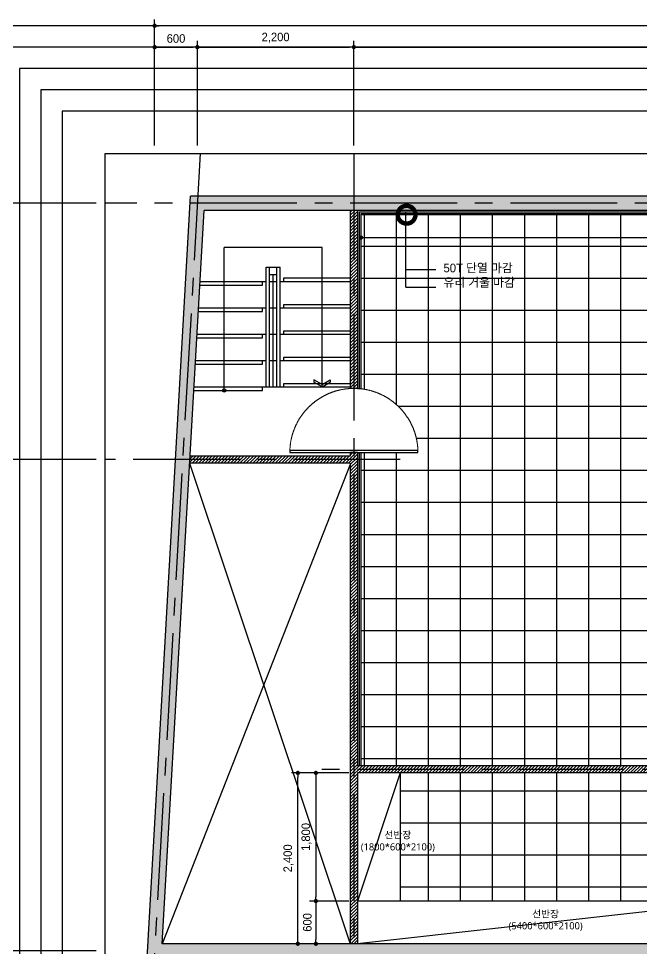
# Model space of a CAD drawing. Header units: millimetres. Extents: x -224448 to 1592092, y -164641 to 319001.
# Drawn here: x -98259 to -89506, y 85622 to 98681 of the extents above; entities that cross this region are included whole.
import ezdxf

# ---------------------------------------------------------------- set-up
doc = ezdxf.new("R2010")
doc.units = ezdxf.units.MM
doc.linetypes.add('CEN', pattern=[62, 60, -1, 0, -1])
doc.linetypes.add('CENTER2', pattern=[1.125, 0.75, -0.125, 0.125, -0.125])
doc.layers.get('Defpoints').update_dxf_attribs({"color": 35})
for name, color, linetype in [('ARREA', 1, 'Continuous'), ('CORE', 7, 'Continuous'), ('DIM', 3, 'Continuous'), ('FUR', 6, 'Continuous'), ('I-SYM', 4, 'Continuous'), ('I-TEXT', 7, 'Continuous'), ('I_CON', 2, 'Continuous'), ('I_DOOR', 4, 'Continuous'), ('I_FUR', 6, 'Continuous'), ('I_HAT', 8, 'Continuous'), ('I_TXT', 7, 'Continuous'), ('I_WALL', 3, 'Continuous')]:
    doc.layers.add(name, color=color, linetype=linetype)
doc.layers.add('I_CEN', color=1, linetype='CEN', lineweight=13)
doc.styles.add('IABU-글꼴스타일', font='')
doc.styles.add('NTOP', font='Dotum.ttf')
doc.styles.add('맑은고딕', font='malgun.ttf')
doc.styles.get('IABU-글꼴스타일').set_extended_font_data('HY울릉도L')
doc.linetypes.add('BATTING', pattern='A,0.00254,-2.54,[134,ltypeshp.shx,S=2.54,R=0,X=-2.54,Y=0],-5.08,[134,ltypeshp.shx,S=2.54,R=180,X=2.54,Y=0],-2.54', length=10.16254)
doc.dimstyles.new('IABC-100 (SUB)', dxfattribs={"dimscale": 60, "dimtxt": 2, "dimasz": 1, "dimexe": 1.5, "dimexo": 2, "dimgap": 1, "dimtad": 1, "dimdec": 0, "dimdsep": 46, "dimlunit": 6, "dimtxsty": 'IABU-글꼴스타일', "dimblk": '1234_Dot', "dimcen": 1, "dimclrd": 4, "dimclre": 4, "dimclrt": 7, "dimadec": 0, "dimazin": 0, "dimtfac": 1, "dimtdec": 0, "dimtix": 1, "dimtmove": 2, "dimatfit": 3, "dimldrblk": '1234_Dot', "dimfxl": 2, "dimtolj": 1, "dimtzin": 0, "dimarcsym": 0})
pattern_1 = [(45, (-20650, 42020), (-22.45064, 22.45064), [])]

# ---------------------------------------------------------------- blocks, each defined once
blk = doc.blocks.new('_DotSmall')
at = {"color": 0, "linetype": 'ByBlock', "const_width": 0.5}
blk.add_lwpolyline([(-0.0625, 0, 1), (0.0625, 0, 1)], format="xyb", close=True, dxfattribs=at)
blk = doc.blocks.new('1234_Dot')
at = {"color": 0, "linetype": 'ByBlock', "lineweight": -2}
blk.add_line((-0.5, 0), (-1, 0), dxfattribs=at)
at = {"color": 0, "linetype": 'ByBlock', "const_width": 0.5}
blk.add_lwpolyline([(-0.25, 0, 1), (0.25, 0, 1)], format="xyb", close=True, dxfattribs=at)
blk = doc.blocks.new('*D280')
at = {"layer": 'Defpoints', "color": 0, "ltscale": 50, "transparency": 16777216}
for p in [(-93447, 95927), (-83697, 95927), (-83697, 95606)]:
    blk.add_point(p, dxfattribs=at)
at = {"layer": 'DIM', "color": 4, "lineweight": -2, "ltscale": 50, "transparency": 16777216}
for p, q in [((-93447, 95807), (-93447, 95516)), ((-83697, 95807), (-83697, 95516)), ((-93387, 95606), (-83757, 95606))]:
    blk.add_line(p, q, dxfattribs=at)
at = {"layer": 'DIM', "color": 4, "lineweight": -2, "ltscale": 50, "transparency": 16777216, "xscale": 60, "yscale": 60, "zscale": 60, "rotation": 180}
blk.add_blockref('1234_Dot', (-93447, 95606), dxfattribs=at)
at = {"layer": 'DIM', "color": 4, "lineweight": -2, "ltscale": 50, "transparency": 16777216, "xscale": 60, "yscale": 60, "zscale": 60}
blk.add_blockref('1234_Dot', (-83697, 95606), dxfattribs=at)
at = {"layer": 'DIM', "color": 7, "ltscale": 50, "transparency": 16777216, "insert": (-88572, 95737), "char_height": 120, "attachment_point": 5, "style": 'IABU-글꼴스타일'}
blk.add_mtext('\\A1;9,750', dxfattribs=at)
blk = doc.blocks.new('*D289')
at = {"layer": 'Defpoints', "color": 0, "ltscale": 50, "transparency": 16777216}
for p in [(-93497, 88087), (-94081, 86287), (-93497, 86287)]:
    blk.add_point(p, dxfattribs=at)
at = {"layer": 'DIM', "color": 4, "lineweight": -2, "ltscale": 50, "transparency": 16777216}
for p, q in [((-93617, 88087), (-94171, 88087)), ((-94081, 88027), (-94081, 86347)), ((-93617, 86287), (-94171, 86287))]:
    blk.add_line(p, q, dxfattribs=at)
at = {"layer": 'DIM', "color": 4, "lineweight": -2, "ltscale": 50, "transparency": 16777216, "xscale": 60, "yscale": 60, "zscale": 60}
for p, rotation in [((-94081, 88087), 90), ((-94081, 86287), 270)]:
    blk.add_blockref('1234_Dot', p, dxfattribs=dict(at, rotation=rotation))
at = {"layer": 'DIM', "color": 7, "ltscale": 50, "transparency": 16777216, "insert": (-94212, 87187), "char_height": 120, "attachment_point": 5, "rotation": 90, "style": 'IABU-글꼴스타일'}
blk.add_mtext('\\A1;1,800', dxfattribs=at)
blk = doc.blocks.new('*D290')
at = {"layer": 'Defpoints', "color": 0, "ltscale": 50, "transparency": 16777216}
for p in [(-93497, 86287), (-94081, 85687), (-93497, 85687)]:
    blk.add_point(p, dxfattribs=at)
at = {"layer": 'DIM', "color": 4, "lineweight": -2, "ltscale": 50, "transparency": 16777216}
for p, q in [((-93617, 86287), (-94171, 86287)), ((-94081, 86227), (-94081, 85747)), ((-93617, 85687), (-94171, 85687))]:
    blk.add_line(p, q, dxfattribs=at)
at = {"layer": 'DIM', "color": 4, "lineweight": -2, "ltscale": 50, "transparency": 16777216, "xscale": 60, "yscale": 60, "zscale": 60}
for p, rotation in [((-94081, 86287), 90), ((-94081, 85687), 270)]:
    blk.add_blockref('1234_Dot', p, dxfattribs=dict(at, rotation=rotation))
at = {"layer": 'DIM', "color": 7, "ltscale": 50, "transparency": 16777216, "insert": (-94201, 85987), "char_height": 120, "attachment_point": 5, "rotation": 90, "style": 'IABU-글꼴스타일'}
blk.add_mtext('\\A1;600', dxfattribs=at)
blk = doc.blocks.new('*D291')
at = {"layer": 'Defpoints', "color": 0, "ltscale": 50, "transparency": 16777216}
for p in [(-94335, 88087), (-93497, 88087), (-93497, 85687)]:
    blk.add_point(p, dxfattribs=at)
at = {"layer": 'DIM', "color": 4, "lineweight": -2, "ltscale": 50, "transparency": 16777216}
for p, q in [((-93617, 88087), (-94425, 88087)), ((-94335, 85747), (-94335, 88027)), ((-93617, 85687), (-94425, 85687))]:
    blk.add_line(p, q, dxfattribs=at)
at = {"layer": 'DIM', "color": 4, "lineweight": -2, "ltscale": 50, "transparency": 16777216, "xscale": 60, "yscale": 60, "zscale": 60}
for p, rotation in [((-94335, 88087), 90), ((-94335, 85687), 270)]:
    blk.add_blockref('1234_Dot', p, dxfattribs=dict(at, rotation=rotation))
at = {"layer": 'DIM', "color": 7, "ltscale": 50, "transparency": 16777216, "insert": (-94466, 86887), "char_height": 120, "attachment_point": 5, "rotation": 90, "style": 'IABU-글꼴스타일'}
blk.add_mtext('\\A1;2,400', dxfattribs=at)
blk = doc.blocks.new('*D292')
at = {"layer": 'Defpoints', "color": 0, "ltscale": 50, "transparency": 16777216}
for p in [(-95747, 98281), (-96347, 96781), (-95747, 96781)]:
    blk.add_point(p, dxfattribs=at)
at = {"layer": 'DIM', "color": 4, "lineweight": -2, "ltscale": 50, "transparency": 16777216}
for p, q in [((-96347, 96901), (-96347, 98371)), ((-95747, 96901), (-95747, 98371)), ((-96287, 98281), (-95807, 98281))]:
    blk.add_line(p, q, dxfattribs=at)
at = {"layer": 'DIM', "color": 4, "lineweight": -2, "ltscale": 50, "transparency": 16777216, "xscale": 60, "yscale": 60, "zscale": 60, "rotation": 180}
blk.add_blockref('1234_Dot', (-96347, 98281), dxfattribs=at)
at = {"layer": 'DIM', "color": 4, "lineweight": -2, "ltscale": 50, "transparency": 16777216, "xscale": 60, "yscale": 60, "zscale": 60}
blk.add_blockref('1234_Dot', (-95747, 98281), dxfattribs=at)
at = {"layer": 'DIM', "color": 7, "ltscale": 50, "transparency": 16777216, "insert": (-96047, 98401), "char_height": 120, "attachment_point": 5, "style": 'IABU-글꼴스타일'}
blk.add_mtext('\\A1;600', dxfattribs=at)
blk = doc.blocks.new('*D293')
at = {"layer": 'Defpoints', "color": 0, "ltscale": 50, "transparency": 16777216}
for p in [(-93547, 98281), (-95747, 96781), (-93547, 96781)]:
    blk.add_point(p, dxfattribs=at)
at = {"layer": 'DIM', "color": 4, "lineweight": -2, "ltscale": 50, "transparency": 16777216}
for p, q in [((-95747, 96901), (-95747, 98371)), ((-93547, 96901), (-93547, 98371)), ((-95687, 98281), (-93607, 98281))]:
    blk.add_line(p, q, dxfattribs=at)
at = {"layer": 'DIM', "color": 4, "lineweight": -2, "ltscale": 50, "transparency": 16777216, "xscale": 60, "yscale": 60, "zscale": 60, "rotation": 180}
blk.add_blockref('1234_Dot', (-95747, 98281), dxfattribs=at)
at = {"layer": 'DIM', "color": 4, "lineweight": -2, "ltscale": 50, "transparency": 16777216, "xscale": 60, "yscale": 60, "zscale": 60}
blk.add_blockref('1234_Dot', (-93547, 98281), dxfattribs=at)
at = {"layer": 'DIM', "color": 7, "ltscale": 50, "transparency": 16777216, "insert": (-94647, 98412), "char_height": 120, "attachment_point": 5, "style": 'IABU-글꼴스타일'}
blk.add_mtext('\\A1;2,200', dxfattribs=at)
blk = doc.blocks.new('*D294')
at = {"layer": 'Defpoints', "color": 0, "ltscale": 50, "transparency": 16777216}
for p in [(-83647, 98281), (-93547, 96781), (-83647, 96730)]:
    blk.add_point(p, dxfattribs=at)
at = {"layer": 'DIM', "color": 4, "lineweight": -2, "ltscale": 50, "transparency": 16777216}
for p, q in [((-93547, 96901), (-93547, 98371)), ((-83647, 96850), (-83647, 98371)), ((-93487, 98281), (-83707, 98281))]:
    blk.add_line(p, q, dxfattribs=at)
at = {"layer": 'DIM', "color": 4, "lineweight": -2, "ltscale": 50, "transparency": 16777216, "xscale": 60, "yscale": 60, "zscale": 60, "rotation": 180}
blk.add_blockref('1234_Dot', (-93547, 98281), dxfattribs=at)
at = {"layer": 'DIM', "color": 4, "lineweight": -2, "ltscale": 50, "transparency": 16777216, "xscale": 60, "yscale": 60, "zscale": 60}
blk.add_blockref('1234_Dot', (-83647, 98281), dxfattribs=at)
at = {"layer": 'DIM', "color": 7, "ltscale": 50, "transparency": 16777216, "insert": (-88597, 98412), "char_height": 120, "attachment_point": 5, "style": 'IABU-글꼴스타일'}
blk.add_mtext('\\A1;9,900', dxfattribs=at)
blk = doc.blocks.new('*D296')
at = {"layer": 'Defpoints', "color": 0, "ltscale": 50, "transparency": 16777216}
for p in [(-96347, 98581), (-96347, 96781), (-81547, 96787)]:
    blk.add_point(p, dxfattribs=at)
at = {"layer": 'DIM', "color": 4, "lineweight": -2, "ltscale": 50, "transparency": 16777216}
for p, q in [((-96347, 96901), (-96347, 98671)), ((-81547, 96907), (-81547, 98671)), ((-81607, 98581), (-96287, 98581))]:
    blk.add_line(p, q, dxfattribs=at)
at = {"layer": 'DIM', "color": 4, "lineweight": -2, "ltscale": 50, "transparency": 16777216, "xscale": 60, "yscale": 60, "zscale": 60, "rotation": 180}
blk.add_blockref('1234_Dot', (-96347, 98581), dxfattribs=at)
at = {"layer": 'DIM', "color": 4, "lineweight": -2, "ltscale": 50, "transparency": 16777216, "xscale": 60, "yscale": 60, "zscale": 60}
blk.add_blockref('1234_Dot', (-81547, 98581), dxfattribs=at)
at = {"layer": 'DIM', "color": 7, "ltscale": 50, "transparency": 16777216, "insert": (-88947, 98712), "char_height": 120, "attachment_point": 5, "style": 'IABU-글꼴스타일'}
blk.add_mtext('\\A1;14,800', dxfattribs=at)
blk = doc.blocks.new('*D306')
at = {"layer": 'Defpoints', "color": 0, "ltscale": 50, "transparency": 16777216}
for p in [(-98548, 92487), (-97048, 92487), (-97048, 85587)]:
    blk.add_point(p, dxfattribs=at)
at = {"layer": 'DIM', "color": 4, "lineweight": -2, "ltscale": 50, "transparency": 16777216}
for p, q in [((-97168, 92487), (-98638, 92487)), ((-98548, 85647), (-98548, 92427)), ((-97168, 85587), (-98638, 85587))]:
    blk.add_line(p, q, dxfattribs=at)
at = {"layer": 'DIM', "color": 4, "lineweight": -2, "ltscale": 50, "transparency": 16777216, "xscale": 60, "yscale": 60, "zscale": 60}
for p, rotation in [((-98548, 92487), 90), ((-98548, 85587), 270)]:
    blk.add_blockref('1234_Dot', p, dxfattribs=dict(at, rotation=rotation))
at = {"layer": 'DIM', "color": 7, "ltscale": 50, "transparency": 16777216, "insert": (-98680, 89037), "char_height": 120, "attachment_point": 5, "rotation": 90, "style": 'IABU-글꼴스타일'}
blk.add_mtext('\\A1;6,900', dxfattribs=at)
blk = doc.blocks.new('*D307')
at = {"layer": 'Defpoints', "color": 0, "ltscale": 50, "transparency": 16777216}
for p in [(-98548, 96087), (-97048, 96087), (-97048, 92487)]:
    blk.add_point(p, dxfattribs=at)
at = {"layer": 'DIM', "color": 4, "lineweight": -2, "ltscale": 50, "transparency": 16777216}
for p, q in [((-97168, 96087), (-98638, 96087)), ((-98548, 92547), (-98548, 96027)), ((-97168, 92487), (-98638, 92487))]:
    blk.add_line(p, q, dxfattribs=at)
at = {"layer": 'DIM', "color": 4, "lineweight": -2, "ltscale": 50, "transparency": 16777216, "xscale": 60, "yscale": 60, "zscale": 60}
for p, rotation in [((-98548, 96087), 90), ((-98548, 92487), 270)]:
    blk.add_blockref('1234_Dot', p, dxfattribs=dict(at, rotation=rotation))
at = {"layer": 'DIM', "color": 7, "ltscale": 50, "transparency": 16777216, "insert": (-98680, 94287), "char_height": 120, "attachment_point": 5, "rotation": 90, "style": 'IABU-글꼴스타일'}
blk.add_mtext('\\A1;3,600', dxfattribs=at)
blk = doc.blocks.new('*D308')
at = {"layer": 'Defpoints', "color": 0, "ltscale": 50, "transparency": 16777216}
for p in [(-97048, 96087), (-98848, 85587), (-97048, 85587)]:
    blk.add_point(p, dxfattribs=at)
at = {"layer": 'DIM', "color": 4, "lineweight": -2, "ltscale": 50, "transparency": 16777216}
for p, q in [((-97168, 96087), (-98938, 96087)), ((-98848, 96027), (-98848, 85647)), ((-97168, 85587), (-98938, 85587))]:
    blk.add_line(p, q, dxfattribs=at)
at = {"layer": 'DIM', "color": 4, "lineweight": -2, "ltscale": 50, "transparency": 16777216, "xscale": 60, "yscale": 60, "zscale": 60}
for p, rotation in [((-98848, 96087), 90), ((-98848, 85587), 270)]:
    blk.add_blockref('1234_Dot', p, dxfattribs=dict(at, rotation=rotation))
at = {"layer": 'DIM', "color": 7, "ltscale": 50, "transparency": 16777216, "insert": (-98980, 90837), "char_height": 120, "attachment_point": 5, "rotation": 90, "style": 'IABU-글꼴스타일'}
blk.add_mtext('\\A1;10,500', dxfattribs=at)

msp = doc.modelspace()

# ---------------------------------------------------------------- hatches: boundary and pattern name
at = {"layer": 'I_HAT'}
h = msp.add_hatch(color=256, dxfattribs=at)
h.dxf.hatch_style = 1
h.paths.add_polyline_path([(-81446.945, 96186.983), (-95841.394, 96186.983), (-96452.822, 85486.983), (-81446.945, 85486.983)])
h.paths.add_polyline_path([(-95652.496, 95986.983), (-96241.068, 85686.983), (-81646.945, 85686.983), (-81646.945, 95986.983)], flags=16)
h.paths.add_polyline_path([(-95369.445, 95464.06), (-93994.445, 95464.06), (-93994.445, 95038.08), (-93596.945, 95038.08), (-93596.945, 95961.983), (-81671.945, 95961.983), (-81671.945, 92536.983), (-81696.945, 92536.983), (-81696.945, 95936.983), (-93446.945, 95936.983), (-93446.945, 93486.983), (-93496.945, 93486.983), (-93596.945, 93486.983), (-94581.945, 93508.08), (-94781.945, 93508.08), (-94831.945, 93505.617), (-94831.945, 93458.08), (-95369.445, 93458.08), (-95369.445, 93481.315, 2.414213562), (-95346.21, 93458.08), (-94831.945, 93458.08), (-94831.945, 93508.08), (-95369.445, 93508.08), (-95369.445, 93458.08), (-95346.21, 93458.08, -2.414213562), (-95369.445, 93481.315), (-95794.148, 93508.08), (-95369.445, 93508.08)], flags=0)
h.paths.add_polyline_path([(-94581.945, 95188.08), (-94631.945, 95188.08), (-94631.945, 94298.08), (-94581.945, 94298.08)], flags=0)
h.paths.add_polyline_path([(-93496.945, 92586.983), (-93446.945, 92586.983), (-93446.945, 88186.983), (-93496.945, 88186.983)], flags=0)
h.paths.add_polyline_path([(-93596.945, 92436.983), (-93596.945, 85686.983), (-95855.353, 92436.983)], flags=0)
h.paths.add_polyline_path([(-83596.945, 90006.983), (-83081.846, 90006.983), (-83081.846, 90226.983), (-83596.945, 90226.983)], flags=0)
h = msp.add_hatch(dxfattribs=at)
h.set_pattern_fill('ANSI31', color=256, scale=10)
h.set_pattern_definition(pattern_1)
h.paths.add_polyline_path([(-93496.945, 95986.983), (-93596.945, 95986.983), (-93596.945, 93486.983), (-93496.945, 93486.983)])
h = msp.add_hatch(dxfattribs=at)
h.set_pattern_fill('_USER', color=256, scale=450, double=1, pattern_type=0)
h.set_pattern_definition([(0, (-81696.94, 95937), (0, 450), []), (90, (-81696.94, 95937), (-450, 3e-14), [])])
h.paths.add_polyline_path([(-83696.945, 92536.983), (-83521.945, 92536.983), (-83521.945, 93394.535), (-83491.945, 93394.535), (-83491.945, 93394.035, -0.404482018), (-82621.945, 92494.535, -0.404482018), (-81751.945, 93394.035), (-81751.945, 93394.535), (-81696.945, 93394.535), (-81696.945, 95936.983), (-83696.945, 95936.983), (-83696.945, 95926.983), (-92774.787, 95926.983, -1), (-92837.287, 95926.983), (-93446.945, 95926.983), (-93446.945, 93481.41, -0.372445182), (-92647.445, 92616.983), (-92646.945, 92616.983), (-92646.945, 92586.983), (-93446.945, 92586.983), (-93446.945, 88186.983), (-85546.945, 88186.983), (-85546.945, 89044.535), (-85516.945, 89044.535), (-85516.945, 89044.035, -0.404482018), (-84646.945, 88144.535, -0.404482018), (-83776.945, 89044.035), (-83776.945, 89044.535), (-83746.945, 89044.535), (-83746.945, 88136.983), (-83646.945, 88136.983), (-83646.945, 89486.983), (-83696.945, 89486.983)])
h.paths.add_polyline_path([(-87723.557, 92072.445), (-88873.439, 92072.445), (-88873.439, 92106.195), (-89307.189, 92106.195), (-89307.189, 92406.195), (-87757.307, 92406.195), (-87757.307, 92372.445), (-87723.557, 92372.445)], flags=16)
edge = h.paths.add_edge_path(flags=16)
edge.add_spline(control_points=[(-89084.051, 91832.182), (-89103.404, 91861.202), (-89206.497, 91914.686), (-89157.474, 91763.725), (-89217.719, 91789.094), (-89267.57, 91822.121)], knot_values=[148.84740091, 148.84740091, 148.84740091, 148.84740091, 439.523768227, 623.757244945, 958.402292488, 958.402292488, 958.402292488, 958.402292488], degree=3, periodic=0)
edge.add_ellipse((-89288.082, 91836.034), major_axis=(17.526, 17.526), ratio=1, start_angle=-45, end_angle=280.8512364, ccw=False)
edge.add_ellipse((-89288.082, 91836.034), major_axis=(17.526, 17.526), ratio=1, start_angle=280.8512364, end_angle=315, ccw=False)
h.paths.add_polyline_path([(-83696.945, 88086.983), (-83746.945, 88086.983), (-83746.945, 88136.983), (-85546.945, 88136.983), (-85546.945, 88086.983), (-92896.945, 88086.983), (-92896.945, 86286.983), (-83696.945, 86286.983)])
h.paths.add_polyline_path([(-89093.253, 87322.6), (-87943.371, 87322.6), (-87943.371, 87288.85), (-87909.621, 87288.85), (-87909.621, 86988.85), (-89059.503, 86988.85), (-89059.503, 87022.6), (-89093.253, 87022.6)], flags=16)
h.paths.add_polyline_path([(-92333.142, 94824.474), (-91145.768, 94824.474), (-91145.768, 95277.106), (-92333.142, 95277.106)], flags=24)
h.paths.add_polyline_path([(-89060.698, 91519.817), (-88433.759, 91519.817), (-88433.759, 91731.384), (-89060.698, 91731.384)], flags=24)
h.paths.add_polyline_path([(-89049.354, 91722.407), (-87656.072, 91722.407), (-87656.072, 91927.929), (-89049.354, 91927.929)], flags=24)
h.paths.add_polyline_path([(-89308.83, 92026.198), (-87741.979, 92026.198), (-87741.979, 92463.767), (-89308.83, 92463.767)], flags=24)
h.paths.add_polyline_path([(-88199.088, 86616.491), (-87944.802, 86616.491), (-87944.802, 86796.491), (-88199.088, 86796.491)], flags=24)
h.paths.add_polyline_path([(-87243.016, 86616.491), (-86725.874, 86616.491), (-86725.874, 86819.348), (-87243.016, 86819.348)], flags=24)
h.paths.add_polyline_path([(-86024.088, 86616.491), (-85769.802, 86616.491), (-85769.802, 86796.491), (-86024.088, 86796.491)], flags=24)
h.paths.add_polyline_path([(-85068.016, 86616.491), (-84550.874, 86616.491), (-84550.874, 86819.348), (-85068.016, 86819.348)], flags=24)
h.paths.add_polyline_path([(-83849.088, 86616.491), (-83594.802, 86616.491), (-83594.802, 86796.491), (-83849.088, 86796.491)], flags=9)
h.paths.add_polyline_path([(-88812.235, 86953.056), (-88223.284, 86953.056), (-88223.284, 87390.625), (-88812.235, 87390.625)], flags=24)
h.paths.add_polyline_path([(-93477.194, 86929.301), (-92381.27, 86929.301), (-92381.27, 87333.196), (-93477.194, 87333.196)], flags=9)
h = msp.add_hatch(dxfattribs=at)
h.set_pattern_fill('ANSI31', color=256, scale=10)
h.set_pattern_definition(pattern_1)
h.paths.add_polyline_path([(-93496.945, 92586.983), (-93596.945, 92586.983), (-93596.945, 92536.983), (-95849.639, 92536.983), (-95855.353, 92436.983), (-93596.945, 92436.983), (-93596.945, 85686.983), (-93496.945, 85686.983), (-93496.945, 88086.983), (-85546.945, 88086.983), (-85546.945, 88186.983), (-93496.945, 88186.983)])

# ---------------------------------------------------------------- linework, layer by layer
at = {"layer": 'ARREA', "color": 1, "linetype": 'CENTER2', "ltscale": 2000}
for p, q in [((-95706.945, 96786.983), (-96386.945, 84886.983)), ((-93546.945, 96786.983), (-93546.945, 84886.983)), ((-80846.945, 96086.983), (-97048.087, 96086.983)), ((-92896.945, 92486.983), (-97048.087, 92486.983)), ((-82996.945, 88136.983), (-94196.945, 88136.983))]:
    msp.add_line(p, q, dxfattribs=at)
at = {"layer": 'CORE', "color": 1}
for p, q in [((-95369.445, 93458.08), (-95369.445, 95464.06)), ((-93994.445, 95464.06), (-95369.445, 95464.06)), ((-93994.445, 94248.08), (-93994.445, 95464.06)), ((-94831.945, 94938.08), (-94831.945, 94988.08)), ((-94531.945, 95038.08), (-93596.945, 95038.08)), ((-94531.945, 94988.08), (-94531.945, 95038.08)), ((-95712.433, 94938.08), (-94831.945, 94938.08)), ((-95733.576, 94568.08), (-94831.945, 94568.08)), ((-94831.945, 94568.08), (-94831.945, 94618.08)), ((-94531.945, 94668.08), (-93596.945, 94668.08)), ((-94531.945, 94618.08), (-94531.945, 94668.08)), ((-94531.945, 94298.08), (-93596.945, 94298.08)), ((-94531.945, 94248.08), (-94531.945, 94298.08)), ((-93994.445, 93508.08), (-93994.445, 94404.658)), ((-95754.719, 94198.08), (-94831.945, 94198.08)), ((-94831.945, 94198.08), (-94831.945, 94248.08)), ((-94531.945, 93928.08), (-93596.945, 93928.08)), ((-94531.945, 93878.08), (-94531.945, 93928.08)), ((-95775.862, 93828.08), (-94831.945, 93828.08)), ((-94831.945, 93828.08), (-94831.945, 93878.08)), ((-94831.945, 93458.08), (-94831.945, 93508.08)), ((-94531.945, 93558.08), (-93596.945, 93558.08)), ((-94531.945, 93508.08), (-94531.945, 93558.08)), ((-95797.005, 93458.08), (-94831.945, 93458.08))]:
    msp.add_line(p, q, dxfattribs=at)
at = {"layer": 'CORE'}
for p, q in [((-94781.945, 93508.08), (-94781.945, 95188.08)), ((-94781.945, 95188.08), (-94581.945, 95188.08)), ((-94731.945, 93508.08), (-94731.945, 95188.08)), ((-94731.945, 95188.08), (-94631.945, 95188.08)), ((-94731.945, 95088.08), (-94631.945, 95088.08)), ((-94681.945, 93508.08), (-94681.945, 95088.08)), ((-94631.945, 93508.08), (-94631.945, 95188.08)), ((-94581.945, 93508.08), (-94581.945, 95188.08)), ((-95709.576, 94988.08), (-94781.945, 94988.08)), ((-94731.945, 94988.08), (-94631.945, 94988.08)), ((-94581.945, 94988.08), (-93596.945, 94988.08)), ((-95730.719, 94618.08), (-94781.945, 94618.08)), ((-94731.945, 94618.08), (-94631.945, 94618.08)), ((-94581.945, 94618.08), (-93596.945, 94618.08)), ((-95751.862, 94248.08), (-94781.945, 94248.08)), ((-94731.945, 94248.08), (-94631.945, 94248.08)), ((-94581.945, 94248.08), (-93596.945, 94248.08)), ((-95773.005, 93878.08), (-94781.945, 93878.08)), ((-94731.945, 93878.08), (-94631.945, 93878.08)), ((-94581.945, 93878.08), (-93596.945, 93878.08)), ((-95794.148, 93508.08), (-94781.945, 93508.08)), ((-94781.945, 93508.08), (-94581.945, 93508.08)), ((-94581.945, 93508.08), (-93596.945, 93508.08)), ((-93994.445, 93542.721), (-94108.722, 93608.699)), ((-94108.722, 93608.699), (-94108.722, 93574.058)), ((-93994.445, 93508.08), (-94108.722, 93574.058)), ((-93994.445, 93542.721), (-93880.168, 93608.699)), ((-93994.445, 93508.08), (-93880.168, 93574.058)), ((-93880.168, 93608.699), (-93880.168, 93574.058))]:
    msp.add_line(p, q, dxfattribs=at)
msp.add_circle((-95369.445, 93458.08), 23.235, dxfattribs=at)
at = {"layer": 'Defpoints'}
for points in [[(-79046.945, 98581.049), (-98848.087, 98581.049), (-98848.087, 83086.983), (-79046.945, 83086.983)], [(-79346.945, 98281.049), (-98548.087, 98281.049), (-98548.087, 83386.983), (-79346.945, 83386.983)], [(-79646.945, 97981.049), (-98248.087, 97981.049), (-98248.087, 83686.983), (-79646.945, 83686.983)], [(-79946.945, 97681.049), (-97948.087, 97681.049), (-97948.087, 83986.983), (-79946.945, 83986.983)], [(-80246.945, 97381.049), (-97648.087, 97381.049), (-97648.087, 84286.983), (-80246.945, 84286.983)], [(-80846.945, 96781.049), (-97048.087, 96781.049), (-97048.087, 84886.983), (-80846.945, 84886.983)]]:
    msp.add_lwpolyline(points, close=True, dxfattribs=at)
at = {"layer": 'FUR'}
for p, q in [((-83696.945, 95926.983), (-93446.945, 95926.983)), ((-92896.945, 88086.983), (-93496.945, 86286.983)), ((-92896.945, 88086.983), (-92896.945, 86286.983)), ((-83696.945, 86286.983), (-93496.945, 86286.983)), ((-88096.945, 86286.983), (-93496.945, 85686.983))]:
    msp.add_line(p, q, dxfattribs=at)
at = {"layer": 'I-SYM', "color": 9, "linetype": 'Continuous', "ltscale": 0.5}
for p, q in [((-92815.488, 94909.503), (-92815.488, 95956.769)), ((-92815.488, 95159.503), (-92393.252, 95159.503)), ((-92815.488, 94909.503), (-92393.252, 94909.503))]:
    msp.add_line(p, q, dxfattribs=at)
at = {"layer": 'I_CEN'}
msp.add_arc((-93546.945, 92586.983), 900, 0, 180, dxfattribs=at)
at = {"layer": 'I_CON'}
for p, q in [((-96452.822, 85486.983), (-95841.394, 96186.983)), ((-81446.945, 96186.983), (-95841.394, 96186.983)), ((-96241.068, 85686.983), (-95652.496, 95986.983)), ((-81646.945, 95986.983), (-95652.496, 95986.983)), ((-81646.945, 85686.983), (-96241.068, 85686.983))]:
    msp.add_line(p, q, dxfattribs=at)
at = {"layer": 'I_DOOR'}
msp.add_lwpolyline([(-94446.945, 92586.983), (-92646.945, 92586.983), (-92646.945, 92616.983), (-94446.945, 92616.983)], close=True, dxfattribs=at)
at = {"layer": 'I_FUR', "color": 8, "linetype": 'BATTING', "ltscale": 2.4}
for p, q in [((-81671.945, 95961.983), (-93471.945, 95961.983)), ((-93471.945, 95961.983), (-93471.945, 93486.983)), ((-93471.945, 92586.983), (-93471.945, 88186.983))]:
    msp.add_line(p, q, dxfattribs=at)
at = {"layer": 'I_HAT'}
for p, q in [((-93596.945, 92420.717), (-96241.068, 85686.983)), ((-95855.353, 92436.983), (-93596.945, 85686.983))]:
    msp.add_line(p, q, dxfattribs=at)
at = {"layer": 'I_WALL'}
for p, q in [((-93596.945, 95986.983), (-93596.945, 93486.983)), ((-93496.945, 95986.983), (-93496.945, 93486.983)), ((-93446.945, 95936.983), (-93446.945, 93486.983)), ((-81696.945, 95936.983), (-93446.945, 95936.983)), ((-93496.945, 93486.983), (-93596.945, 93486.983)), ((-93496.945, 93486.983), (-93446.945, 93486.983)), ((-95846.782, 92586.983), (-95849.639, 92586.983)), ((-93596.945, 92536.983), (-95849.639, 92536.983)), ((-93496.945, 92586.983), (-93596.945, 92586.983)), ((-93596.945, 92586.983), (-93596.945, 92536.983)), ((-93496.945, 92586.983), (-93496.945, 88186.983)), ((-93496.945, 92586.983), (-93446.945, 92586.983)), ((-93446.945, 92586.983), (-93446.945, 88186.983)), ((-93596.945, 92436.983), (-95855.353, 92436.983)), ((-93596.945, 92436.983), (-93596.945, 85686.983)), ((-85546.945, 88186.983), (-93496.945, 88186.983)), ((-93496.945, 88086.983), (-93496.945, 85686.983)), ((-85546.945, 88086.983), (-93496.945, 88086.983))]:
    msp.add_line(p, q, dxfattribs=at)

# ---------------------------------------------------------------- block references
at = {"layer": 'I-SYM', "color": 9, "linetype": 'Continuous', "ltscale": 0.5, "xscale": 500, "yscale": 500, "zscale": 500, "rotation": 179.9999999999952}
msp.add_blockref('_DotSmall', (-92806.037, 95926.983), dxfattribs=at)

# ---------------------------------------------------------------- texts
at = {"layer": 'I-TEXT', "color": 0, "insert": (-92288.057, 95239.446), "char_height": 121.6, "width": 2444.92077, "attachment_point": 1, "style": 'NTOP'}
msp.add_mtext('\\pxsm1;50T 단열 마감\\P유리 거울 마감', dxfattribs=at)
at = {"layer": 'I_TXT', "char_height": 100, "width": 3000, "attachment_point": 5, "style": '맑은고딕'}
for s, insert in [('선반장\\P(1800*600*2100)', (-92929.028, 87120.413)), ('선반장\\P(5400*600*2100)', (-90852.476, 86012.297))]:
    msp.add_mtext(s, dxfattribs=dict(at, insert=insert))

# ---------------------------------------------------------------- dimensions: what is measured, and where the dimension line sits
at = {"layer": 'DIM', "ltscale": 50}
for base, p1, p2, picture, middle in [((-96346.945, 98581.049), (-81546.945, 96786.983), (-96346.945, 96781.049), '*D296', (-88946.945, 98712.478)), ((-95746.945, 98281.049), (-96346.945, 96781.049), (-95746.945, 96781.049), '*D292', (-96046.945, 98401.049)), ((-93546.945, 98281.049), (-95746.945, 96781.049), (-93546.945, 96781.049), '*D293', (-94646.945, 98412.478)), ((-83646.945, 98281.049), (-93546.945, 96781.049), (-83646.945, 96729.885), '*D294', (-88596.945, 98412.478)), ((-83696.945, 95605.812), (-93446.945, 95926.983), (-83696.945, 95926.983), '*D280', (-88571.945, 95737.241))]:
    dim = msp.add_linear_dim(base=base, p1=p1, p2=p2, dimstyle='IABC-100 (SUB)', dxfattribs=at)
    dim.commit()
    dim.dimension.update_dxf_attribs({"geometry": picture, "text_midpoint": middle})
for base, p1, p2, picture, middle in [((-98848.087, 85586.983), (-97048.087, 96086.983), (-97048.087, 85586.983), '*D308', (-98979.515, 90836.983)), ((-98548.087, 96086.983), (-97048.087, 92486.983), (-97048.087, 96086.983), '*D307', (-98679.515, 94286.983)), ((-98548.087, 92486.983), (-97048.087, 85586.983), (-97048.087, 92486.983), '*D306', (-98679.515, 89036.983)), ((-94334.712, 88086.983), (-93496.945, 85686.983), (-93496.945, 88086.983), '*D291', (-94466.14, 86886.983)), ((-94080.851, 86286.983), (-93496.945, 88086.983), (-93496.945, 86286.983), '*D289', (-94212.28, 87186.983)), ((-94080.851, 85686.983), (-93496.945, 86286.983), (-93496.945, 85686.983), '*D290', (-94200.851, 85986.983))]:
    dim = msp.add_linear_dim(base=base, p1=p1, p2=p2, angle=90, dimstyle='IABC-100 (SUB)', dxfattribs=at)
    dim.commit()
    dim.dimension.update_dxf_attribs({"geometry": picture, "text_midpoint": middle})

doc.saveas('drawing.dxf')
